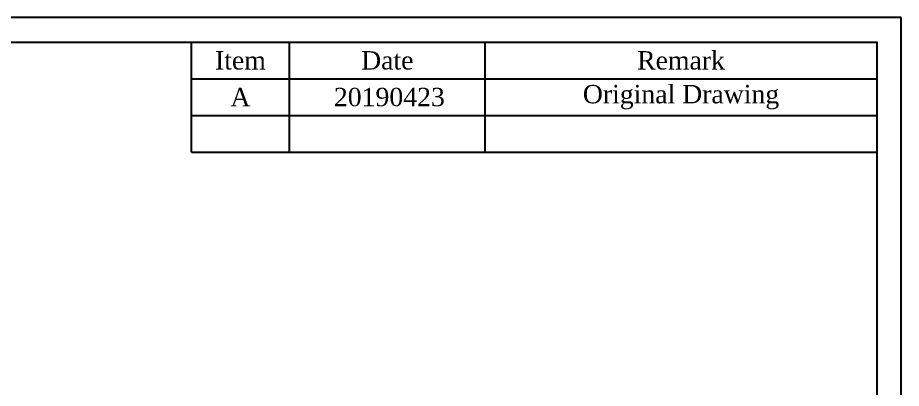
# Model space of a CAD drawing. Header units: millimetres. Extents: x -179 to 120, y 0 to 80.
# Drawn here: x 83.9 to 120, y 64.85 to 80 of the extents above; entities that cross this region are included whole.
import ezdxf

# ---------------------------------------------------------------- set-up
doc = ezdxf.new("R2010")
doc.units = ezdxf.units.MM
doc.header["$MEASUREMENT"] = 0
doc.layers.add('Frame', color=7, linetype='Continuous')
doc.styles.get("Standard").update_dxf_attribs({"font": 'TIMES.TTF'})

msp = doc.modelspace()

# ---------------------------------------------------------------- linework, layer by layer
at = {"layer": 'Frame'}
for p, q in [((91, 74.5), (91, 79)), ((95, 74.5), (95, 79)), ((103, 74.5), (103, 79)), ((91, 77.5), (119, 77.5)), ((91, 76), (119, 76)), ((91, 74.5), (119, 74.5))]:
    msp.add_line(p, q, dxfattribs=at)
for points in [[(120, 80), (0, 80), (0, 0), (120, 0)], [(119, 1), (1, 1), (1, 79), (119, 79)]]:
    msp.add_lwpolyline(points, close=True, dxfattribs=at)

# ---------------------------------------------------------------- texts
msp.add_text('20190423', height=0.75, dxfattribs=at).set_placement((96.8192, 76.3815))
at = {"layer": 'Frame', "char_height": 0.75, "attachment_point": 5}
for s, insert in [('{\\fTimes New Roman|b0|i0|c0|p18;Item}', (93, 78.25)), ('{\\fTimes New Roman|b0|i0|c0|p18;Date}', (99, 78.25)), ('{\\fTimes New Roman|b0|i0|c0|p18;Remark}', (111, 78.25)), ('Original Drawing', (111, 76.75)), ('A', (93, 76.75))]:
    msp.add_mtext(s, dxfattribs=dict(at, insert=insert))

doc.saveas('drawing.dxf')
